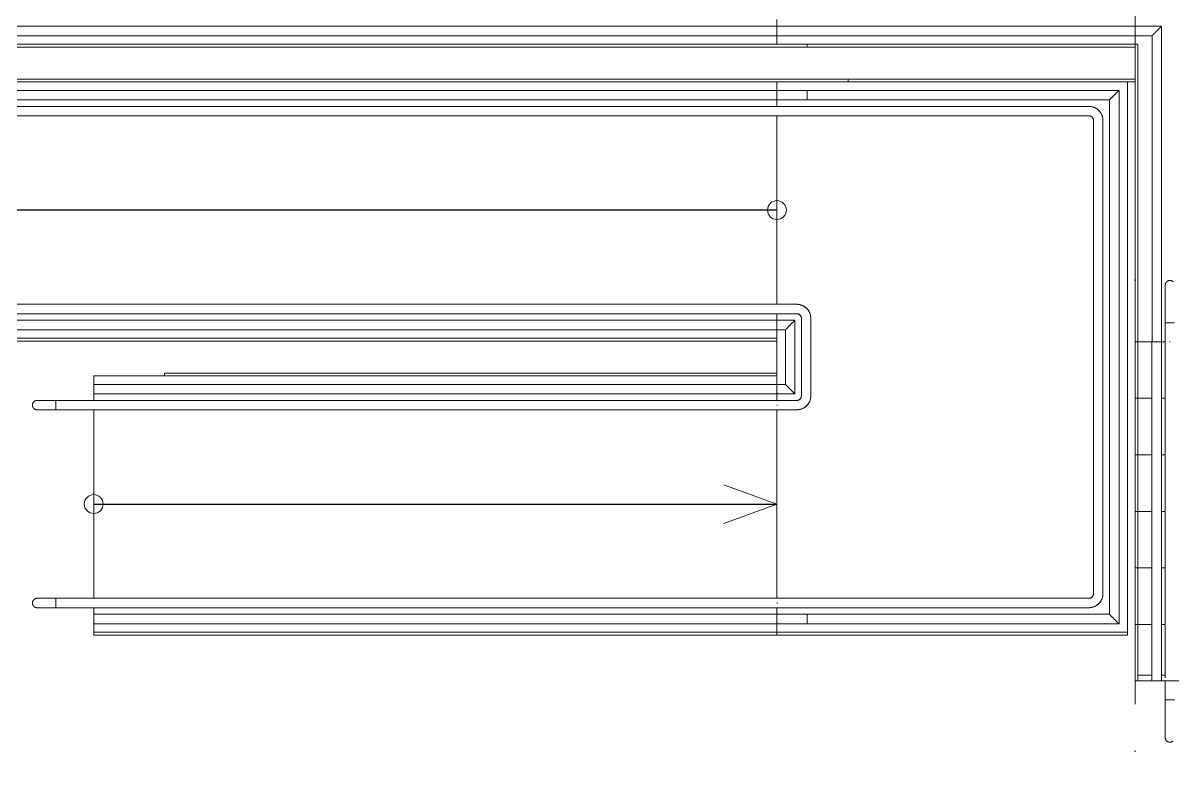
# Model space of a CAD drawing. Header units: millimetres. Extents: x -695119 to 412940, y -249585 to 622758.
# Drawn here: x 134211 to 140313, y 51066 to 54998 of the extents above; entities that cross this region are included whole.
import ezdxf

# ---------------------------------------------------------------- set-up
doc = ezdxf.new("R2010")
doc.units = ezdxf.units.MM
doc.linetypes.add('ADSK_Линия сетки', pattern=[25, 20, -2.5, 0, -2.5])
for name, color, linetype, lineweight in [('Аннотация', 252, 'Continuous', 18), ('Лестницы', 8, 'Continuous', 9), ('Ограждение', 8, 'Continuous', 9), ('Оси', 252, 'Continuous', 9), ('Пандусы', 7, 'Continuous', 18), ('Стены наружные', 252, 'Continuous', 18)]:
    doc.layers.add(name, color=color, linetype=linetype, lineweight=lineweight)
doc.layers.add('Узлы', color=7, linetype='Continuous')

# ---------------------------------------------------------------- blocks, each defined once
blk = doc.blocks.new('1 этаж')
at = {"layer": 'Аннотация', "color": 251, "lineweight": 20, "true_color": 0x636466}
for q in [(-36889.7, -28629.1), (-36889.7, -28834.3)]:
    blk.add_line((-36607.8, -28731.7), q, dxfattribs=at)
for centre in [(-36607.8, -27171.7), (-40232.8, -28731.7)]:
    blk.add_circle(centre, 50, dxfattribs=at)
at = {"layer": 'Лестницы', "color": 251, "true_color": 0x636466}
for p, q in [((-36607.8, -26160.9), (-36607.8, -26196.7)), ((-36607.8, -26246.7), (-36607.8, -26291.7)), ((-36607.8, -26291.7), (-34692.8, -26291.7)), ((-34692.8, -26291.7), (-34692.8, -27870.3)), ((-34692.8, -27870.3), (-34617.8, -27870.3)), ((-34692.8, -28170.3), (-34692.8, -27870.3)), ((-34692.8, -27870.3), (-34617.8, -27870.3)), ((-34567.4, -27870.3), (-34547.8, -27870.3)), ((-34567.4, -27870.3), (-34547.8, -27870.3)), ((-34692.8, -28470.3), (-34692.8, -28170.3)), ((-34692.8, -28170.3), (-34617.8, -28170.3)), ((-34692.8, -28170.3), (-34617.8, -28170.3)), ((-34567.8, -28170.3), (-34547.8, -28170.3)), ((-34567.8, -28170.3), (-34547.8, -28170.3)), ((-34692.8, -28770.3), (-34692.8, -28470.3)), ((-34692.8, -28470.3), (-34617.8, -28470.3)), ((-34692.8, -28470.3), (-34617.8, -28470.3)), ((-34567.8, -28470.3), (-34547.8, -28470.3)), ((-34567.8, -28470.3), (-34547.8, -28470.3)), ((-34692.8, -29070.3), (-34692.8, -28770.3)), ((-34692.8, -28770.3), (-34617.8, -28770.3)), ((-34692.8, -28770.3), (-34617.8, -28770.3)), ((-34567.8, -28770.3), (-34547.8, -28770.3)), ((-34567.8, -28770.3), (-34547.8, -28770.3)), ((-34692.8, -29370.3), (-34692.8, -29070.3)), ((-34692.8, -29070.3), (-34617.8, -29070.3)), ((-34692.8, -29070.3), (-34617.8, -29070.3)), ((-34567.8, -29070.3), (-34547.8, -29070.3)), ((-34567.8, -29070.3), (-34547.8, -29070.3)), ((-34692.8, -29640.3), (-34692.8, -29370.3)), ((-34692.8, -29370.3), (-34617.8, -29370.3)), ((-34692.8, -29370.3), (-34617.8, -29370.3)), ((-34567.8, -29370.3), (-34547.8, -29370.3)), ((-34567.8, -29370.3), (-34547.8, -29370.3))]:
    blk.add_line(p, q, dxfattribs=at)
at = {"layer": 'Ограждение', "color": 251, "true_color": 0x636466}
for p, q in [((-36607.8, -26196.7), (-42606.8, -26196.7)), ((-34567.4, -26196.7), (-36607.8, -26196.7)), ((-36607.8, -26196.7), (-36607.8, -26246.7)), ((-34567.4, -27870.3), (-34567.4, -26196.7)), ((-42606.8, -26246.7), (-36607.8, -26246.7)), ((-36607.8, -26246.7), (-34617.4, -26246.7)), ((-34617.4, -26246.7), (-34617.4, -27870.3)), ((-36608.8, -26536.7), (-42608.8, -26536.7)), ((-36447.8, -26536.7), (-36608.8, -26536.7)), ((-34792.8, -26536.7), (-36447.8, -26536.7)), ((-36447.8, -26536.7), (-36447.8, -26586.7)), ((-36447.8, -26586.7), (-36447.8, -26536.7)), ((-34792.8, -29366.7), (-34792.8, -26536.7)), ((-42608.8, -26586.7), (-36608.8, -26586.7)), ((-36608.8, -26586.7), (-36447.8, -26586.7)), ((-36447.8, -26586.7), (-34842.8, -26586.7)), ((-34842.8, -26586.7), (-34842.8, -29316.7)), ((-36611.8, -26621.7), (-42607.8, -26621.7)), ((-36609.8, -26621.7), (-42605.8, -26621.7)), ((-36605.8, -26621.7), (-36609.8, -26621.7)), ((-36605.8, -26621.7), (-36609.8, -26621.7)), ((-36608.8, -26621.7), (-36605.8, -26621.7)), ((-36447.8, -26621.7), (-36605.8, -26621.7)), ((-34952.8, -26621.7), (-36605.8, -26621.7)), ((-34952.8, -26621.7), (-36447.8, -26621.7)), ((-42607.8, -26671.7), (-36611.8, -26671.7)), ((-36609.8, -26671.7), (-42605.8, -26671.7)), ((-36605.8, -26671.7), (-36609.8, -26671.7)), ((-36605.8, -26671.7), (-36609.8, -26671.7)), ((-36605.8, -26671.7), (-36608.8, -26671.7)), ((-36605.8, -26671.7), (-36447.8, -26671.7)), ((-34952.8, -26671.7), (-36605.8, -26671.7)), ((-36447.8, -26671.7), (-34952.8, -26671.7)), ((-34927.8, -26696.7), (-34927.8, -29206.7)), ((-34927.8, -29206.7), (-34927.8, -26696.7)), ((-34877.8, -29206.7), (-34877.8, -26696.7)), ((-34877.8, -29206.7), (-34877.8, -26696.7)), ((-36609.8, -27671.7), (-42605.8, -27671.7)), ((-36611.8, -27671.7), (-42449.8, -27671.7)), ((-36605.8, -27671.7), (-36609.8, -27671.7)), ((-36605.8, -27671.7), (-36609.8, -27671.7)), ((-36608.8, -27671.7), (-36605.8, -27671.7)), ((-36502.8, -27671.7), (-36605.8, -27671.7)), ((-36502.8, -27671.7), (-36605.8, -27671.7)), ((-36609.8, -27721.7), (-42605.8, -27721.7)), ((-42449.8, -27721.7), (-36611.8, -27721.7)), ((-36608.8, -27756.7), (-42449.8, -27756.7)), ((-36605.8, -27721.7), (-36609.8, -27721.7)), ((-36605.8, -27721.7), (-36609.8, -27721.7)), ((-36605.8, -27721.7), (-36608.8, -27721.7)), ((-36512.8, -27756.7), (-36608.8, -27756.7)), ((-36605.8, -27721.7), (-36502.8, -27721.7)), ((-36502.8, -27721.7), (-36605.8, -27721.7)), ((-36512.8, -28146.7), (-36512.8, -27756.7)), ((-36477.8, -27746.7), (-36477.8, -28156.7)), ((-36477.8, -28156.7), (-36477.8, -27746.7)), ((-36427.8, -28156.7), (-36427.8, -27746.7)), ((-36427.8, -28156.7), (-36427.8, -27746.7)), ((-42449.8, -27806.7), (-36608.8, -27806.7)), ((-36608.8, -27806.7), (-36562.8, -27806.7)), ((-36562.8, -27806.7), (-36562.8, -28096.7)), ((-34547.8, -27770.3), (-34547.8, -27864.4)), ((-34547.8, -27770.3), (-34497.8, -27770.3)), ((-34547.8, -27870.3), (-34547.8, -27770.3)), ((-34520.5, -27770.3), (-34525.1, -27770.3)), ((-34525.1, -27770.3), (-34522.8, -27770.3)), ((-34522.8, -27770.3), (-34520.5, -27770.3)), ((-34617.8, -27870.3), (-34567.8, -27870.3)), ((-34617.8, -29670.3), (-34617.8, -27870.3)), ((-34594.7, -27870.3), (-34590.1, -27870.3)), ((-34567.8, -29670.3), (-34567.8, -27870.3)), ((-34547.8, -27864.4), (-34547.8, -29653.8)), ((-34547.8, -29653.3), (-34547.8, -27870.3)), ((-36606.8, -28096.7), (-40232.8, -28096.7)), ((-36562.8, -28096.7), (-36606.8, -28096.7)), ((-40234.8, -28181.7), (-40432.8, -28181.7)), ((-40432.8, -28181.7), (-40432.8, -28231.7)), ((-40432.8, -28181.7), (-40234.8, -28181.7)), ((-40234.8, -28181.7), (-40230.8, -28181.7)), ((-40234.8, -28181.7), (-40231.8, -28181.7)), ((-40234.8, -28181.7), (-40230.8, -28181.7)), ((-40232.8, -28146.7), (-36606.8, -28146.7)), ((-40230.8, -28181.7), (-36609.8, -28181.7)), ((-36607.8, -28181.7), (-40228.8, -28181.7)), ((-36605.8, -28181.7), (-36609.8, -28181.7)), ((-36605.8, -28181.7), (-36607.8, -28181.7)), ((-36606.8, -28146.7), (-36512.8, -28146.7)), ((-36502.8, -28181.7), (-36605.8, -28181.7)), ((-36605.8, -28181.7), (-36502.8, -28181.7)), ((-40432.8, -28204.4), (-40432.8, -28209.1)), ((-40432.8, -28206.7), (-40432.8, -28204.4)), ((-40432.8, -28209.1), (-40432.8, -28206.7)), ((-40432.8, -28231.7), (-40234.8, -28231.7)), ((-40432.8, -28231.7), (-40234.8, -28231.7)), ((-40234.8, -28231.7), (-40230.8, -28231.7)), ((-40231.8, -28231.7), (-40234.8, -28231.7)), ((-40234.8, -28231.7), (-40230.8, -28231.7)), ((-40230.8, -28231.7), (-36609.8, -28231.7)), ((-40228.8, -28231.7), (-36607.8, -28231.7)), ((-36605.8, -28231.7), (-36609.8, -28231.7)), ((-36607.8, -28231.7), (-36605.8, -28231.7)), ((-36607.8, -28231.7), (-36605.8, -28231.7)), ((-36605.8, -28231.7), (-36607.8, -28231.7)), ((-36605.8, -28209.1), (-36605.8, -28204.4)), ((-36605.8, -28204.4), (-36605.8, -28209.1)), ((-36605.8, -28231.7), (-36502.8, -28231.7)), ((-36605.8, -28231.7), (-36502.8, -28231.7)), ((-40234.8, -29231.7), (-40432.8, -29231.7)), ((-40432.8, -29231.7), (-40432.8, -29281.7)), ((-40432.8, -29231.7), (-40234.8, -29231.7)), ((-40432.8, -29254.4), (-40432.8, -29259.1)), ((-40432.8, -29256.7), (-40432.8, -29254.4)), ((-40432.8, -29259.1), (-40432.8, -29256.7)), ((-40432.8, -29281.7), (-40234.8, -29281.7)), ((-40432.8, -29281.7), (-40234.8, -29281.7)), ((-40234.8, -29231.7), (-40231.8, -29231.7)), ((-40234.8, -29231.7), (-40230.8, -29231.7)), ((-40234.8, -29231.7), (-40230.8, -29231.7)), ((-40231.8, -29281.7), (-40234.8, -29281.7)), ((-40234.8, -29281.7), (-40230.8, -29281.7)), ((-40234.8, -29281.7), (-40230.8, -29281.7)), ((-40230.8, -29231.7), (-36609.8, -29231.7)), ((-40230.8, -29281.7), (-36609.8, -29281.7)), ((-36607.8, -29231.7), (-40228.8, -29231.7)), ((-40228.8, -29281.7), (-36607.8, -29281.7)), ((-36605.8, -29231.7), (-36609.8, -29231.7)), ((-36605.8, -29281.7), (-36609.8, -29281.7)), ((-36605.8, -29231.7), (-36607.8, -29231.7)), ((-36607.8, -29281.7), (-36605.8, -29281.7)), ((-36605.8, -29281.7), (-36607.8, -29281.7)), ((-36607.8, -29281.7), (-36605.8, -29281.7)), ((-36447.8, -29231.7), (-36605.8, -29231.7)), ((-36605.8, -29231.7), (-34952.8, -29231.7)), ((-36605.8, -29259.1), (-36605.8, -29254.4)), ((-36605.8, -29254.4), (-36605.8, -29259.1)), ((-36605.8, -29281.7), (-36447.8, -29281.7)), ((-36605.8, -29281.7), (-34952.8, -29281.7)), ((-34952.8, -29231.7), (-36447.8, -29231.7)), ((-36447.8, -29281.7), (-34952.8, -29281.7)), ((-36606.8, -29316.7), (-40232.8, -29316.7)), ((-36447.8, -29316.7), (-36606.8, -29316.7)), ((-34842.8, -29316.7), (-36447.8, -29316.7)), ((-36447.8, -29366.7), (-36447.8, -29316.7)), ((-36447.8, -29316.7), (-36447.8, -29366.7)), ((-40232.8, -29366.7), (-36606.8, -29366.7)), ((-36606.8, -29366.7), (-36447.8, -29366.7)), ((-36447.8, -29366.7), (-34792.8, -29366.7)), ((-34567.8, -29670.3), (-34617.8, -29670.3)), ((-34547.8, -29670.3), (-34547.8, -29770.3)), ((-34547.8, -29770.3), (-34547.8, -29670.3)), ((-34547.8, -29770.3), (-34497.8, -29770.3)), ((-34525.1, -29770.3), (-34520.5, -29770.3)), ((-34522.8, -29770.3), (-34525.1, -29770.3)), ((-34520.5, -29770.3), (-34522.8, -29770.3))]:
    blk.add_line(p, q, dxfattribs=at)
at = {"layer": 'Ограждение', "color": 251, "true_color": 0x636466, "flags": 128}
for points in [[(-36607.8, -26200.1), (-36607.8, -26204.1), (-36607.8, -26209.2), (-36607.8, -26215.3), (-36607.8, -26221.7), (-36607.8, -26228.2), (-36607.8, -26234.2), (-36607.8, -26239.4), (-36607.8, -26243.4)], [(-34842.8, -26586.7), (-34841.9, -26585.9), (-34839.4, -26583.4), (-34835.5, -26579.4), (-34830.3, -26574.2), (-34824.3, -26568.2), (-34817.8, -26561.7), (-34811.3, -26555.3), (-34805.3, -26549.2), (-34800.1, -26544.1), (-34796.1, -26540.1), (-34793.7, -26537.6), (-34792.8, -26536.7)], [(-34792.8, -26536.7), (-34793.7, -26537.6), (-34796.1, -26540.1), (-34800.1, -26544.1), (-34805.3, -26549.2), (-34811.3, -26555.3), (-34817.8, -26561.7), (-34824.3, -26568.2), (-34830.3, -26574.2), (-34835.5, -26579.4), (-34839.4, -26583.4), (-34841.9, -26585.9), (-34842.8, -26586.7)], [(-36611.8, -26621.7), (-36608.8, -26621.7), (-36605.8, -26621.7)], [(-34877.8, -26696.7), (-34877.9, -26693.7), (-34878, -26690.7), (-34878.3, -26687.8), (-34878.8, -26684.8), (-34879.3, -26681.8), (-34879.9, -26678.9), (-34880.7, -26676), (-34881.6, -26673.1), (-34882.6, -26670.3), (-34883.7, -26667.5), (-34884.9, -26664.8), (-34886.3, -26662.1), (-34887.7, -26659.5), (-34889.3, -26656.9), (-34890.9, -26654.4), (-34892.6, -26651.9), (-34894.5, -26649.6), (-34896.4, -26647.3), (-34898.4, -26645.1), (-34900.5, -26642.9), (-34902.7, -26640.9), (-34905, -26638.9), (-34907.4, -26637.1), (-34909.8, -26635.3), (-34912.3, -26633.6), (-34914.8, -26632.1), (-34917.4, -26630.6), (-34920.1, -26629.2), (-34922.8, -26628), (-34925.6, -26626.8), (-34928.4, -26625.8), (-34931.3, -26624.9), (-34934.2, -26624.1), (-34937.1, -26623.4), (-34940.1, -26622.8), (-34943, -26622.4), (-34946, -26622), (-34949, -26621.8), (-34952, -26621.7), (-34952.8, -26621.7)], [(-34877.8, -26696.7), (-34877.9, -26693.7), (-34878, -26690.7), (-34878.3, -26687.8), (-34878.8, -26684.8), (-34879.3, -26681.8), (-34879.9, -26678.9), (-34880.7, -26676), (-34881.6, -26673.1), (-34882.6, -26670.3), (-34883.7, -26667.5), (-34884.9, -26664.8), (-34886.3, -26662.1), (-34887.7, -26659.5), (-34889.3, -26656.9), (-34890.9, -26654.4), (-34892.6, -26651.9), (-34894.5, -26649.6), (-34896.4, -26647.3), (-34898.4, -26645.1), (-34900.5, -26642.9), (-34902.7, -26640.9), (-34905, -26638.9), (-34907.4, -26637.1), (-34909.8, -26635.3), (-34912.3, -26633.6), (-34914.8, -26632.1), (-34917.4, -26630.6), (-34920.1, -26629.2), (-34922.8, -26628), (-34925.6, -26626.8), (-34928.4, -26625.8), (-34931.3, -26624.9), (-34934.2, -26624.1), (-34937.1, -26623.4), (-34940.1, -26622.8), (-34943, -26622.4), (-34946, -26622), (-34949, -26621.8), (-34952, -26621.7)], [(-36605.8, -26671.7), (-36608.8, -26671.7), (-36611.8, -26671.7)], [(-34952.8, -26671.7), (-34951.8, -26671.8), (-34950.8, -26671.8), (-34949.8, -26671.9), (-34948.8, -26672.1), (-34947.8, -26672.2), (-34946.9, -26672.4), (-34945.9, -26672.7), (-34944.9, -26673), (-34944, -26673.3), (-34943.1, -26673.7), (-34942.1, -26674.1), (-34941.3, -26674.6), (-34940.4, -26675), (-34939.5, -26675.5), (-34938.7, -26676.1), (-34937.9, -26676.7), (-34937.1, -26677.3), (-34936.3, -26677.9), (-34935.6, -26678.6), (-34934.9, -26679.3), (-34934.2, -26680), (-34933.5, -26680.8), (-34932.9, -26681.6), (-34932.3, -26682.4), (-34931.8, -26683.2), (-34931.2, -26684.1), (-34930.7, -26684.9), (-34930.3, -26685.8), (-34929.9, -26686.7), (-34929.5, -26687.7), (-34929.2, -26688.6), (-34928.8, -26689.6), (-34928.6, -26690.5), (-34928.4, -26691.5), (-34928.2, -26692.5), (-34928, -26693.5), (-34927.9, -26694.5), (-34927.8, -26695.5), (-34927.8, -26696.5), (-34927.8, -26696.7)], [(-34547.8, -27570.3), (-34547.8, -27569.3), (-34547.7, -27568.3), (-34547.6, -27567.3), (-34547.5, -27566.3), (-34547.3, -27565.3), (-34547.1, -27564.4), (-34546.8, -27563.4), (-34546.5, -27562.4), (-34546.2, -27561.5), (-34545.8, -27560.6), (-34545.4, -27559.7), (-34545, -27558.8), (-34544.5, -27557.9), (-34544, -27557), (-34543.4, -27556.2), (-34542.9, -27555.4), (-34542.2, -27554.6), (-34541.6, -27553.8), (-34540.9, -27553.1), (-34540.2, -27552.4), (-34539.5, -27551.7), (-34538.7, -27551), (-34537.9, -27550.4), (-34537.1, -27549.8), (-34536.3, -27549.3), (-34535.5, -27548.8), (-34534.6, -27548.3), (-34533.7, -27547.8), (-34532.8, -27547.4), (-34531.9, -27547), (-34530.9, -27546.7), (-34530, -27546.4), (-34529, -27546.1), (-34528, -27545.9), (-34527.1, -27545.7), (-34526.1, -27545.5), (-34525.1, -27545.4), (-34524.1, -27545.3), (-34523.1, -27545.3), (-34522.8, -27545.3)], [(-34547.8, -27770.3), (-34547.8, -27762.3), (-34547.8, -27754.3), (-34547.8, -27746.4), (-34547.8, -27738.4), (-34547.8, -27730.6), (-34547.8, -27722.8), (-34547.8, -27715), (-34547.8, -27707.4), (-34547.8, -27699.9), (-34547.8, -27692.4), (-34547.8, -27685.1), (-34547.8, -27678), (-34547.8, -27670.9), (-34547.8, -27664.1), (-34547.8, -27657.4), (-34547.8, -27650.9), (-34547.8, -27644.6), (-34547.8, -27638.4), (-34547.8, -27632.5), (-34547.8, -27626.8), (-34547.8, -27621.4), (-34547.8, -27616.2), (-34547.8, -27611.2), (-34547.8, -27606.5), (-34547.8, -27602), (-34547.8, -27597.8), (-34547.8, -27593.9), (-34547.8, -27590.3), (-34547.8, -27587), (-34547.8, -27583.9), (-34547.8, -27581.2), (-34547.8, -27578.7), (-34547.8, -27576.6), (-34547.8, -27574.7), (-34547.8, -27573.2), (-34547.8, -27572), (-34547.8, -27571.1), (-34547.8, -27570.6), (-34547.8, -27570.3), (-34547.8, -27570.3)], [(-34547.8, -27570.3), (-34547.8, -27570.5), (-34547.8, -27571), (-34547.8, -27571.8), (-34547.8, -27572.9), (-34547.8, -27574.3), (-34547.8, -27576), (-34547.8, -27578.1), (-34547.8, -27580.5), (-34547.8, -27583.1), (-34547.8, -27586.1), (-34547.8, -27589.4), (-34547.8, -27592.9), (-34547.8, -27596.7), (-34547.8, -27600.9), (-34547.8, -27605.2), (-34547.8, -27609.9), (-34547.8, -27614.8), (-34547.8, -27620), (-34547.8, -27625.3), (-34547.8, -27631), (-34547.8, -27636.8), (-34547.8, -27642.9), (-34547.8, -27649.1), (-34547.8, -27655.6), (-34547.8, -27662.3), (-34547.8, -27669.1), (-34547.8, -27676), (-34547.8, -27683.2), (-34547.8, -27690.4), (-34547.8, -27697.8), (-34547.8, -27705.4), (-34547.8, -27713), (-34547.8, -27720.7), (-34547.8, -27728.5), (-34547.8, -27736.3), (-34547.8, -27744.2), (-34547.8, -27752.2), (-34547.8, -27760.2), (-34547.8, -27768.2), (-34547.8, -27770.3)], [(-34522.8, -27545.3), (-34521.8, -27545.3), (-34520.8, -27545.4), (-34519.8, -27545.5), (-34518.8, -27545.6), (-34517.8, -27545.8), (-34516.9, -27546), (-34515.9, -27546.3), (-34514.9, -27546.6), (-34514, -27546.9), (-34513.1, -27547.3), (-34512.2, -27547.7), (-34511.3, -27548.1), (-34510.4, -27548.6), (-34509.5, -27549.1), (-34508.7, -27549.7), (-34507.9, -27550.3), (-34507.1, -27550.9), (-34506.3, -27551.5), (-34505.6, -27552.2)], [(-36611.8, -27671.7), (-36608.8, -27671.7), (-36605.8, -27671.7)], [(-36427.8, -27746.7), (-36427.9, -27743.7), (-36428, -27740.7), (-36428.3, -27737.8), (-36428.8, -27734.8), (-36429.3, -27731.8), (-36429.9, -27728.9), (-36430.7, -27726), (-36431.6, -27723.1), (-36432.6, -27720.3), (-36433.7, -27717.5), (-36434.9, -27714.8), (-36436.3, -27712.1), (-36437.7, -27709.5), (-36439.3, -27706.9), (-36440.9, -27704.4), (-36442.6, -27701.9), (-36444.5, -27699.6), (-36446.4, -27697.3), (-36448.4, -27695.1), (-36450.5, -27692.9), (-36452.7, -27690.9), (-36455, -27688.9), (-36457.4, -27687.1), (-36459.8, -27685.3), (-36462.3, -27683.6), (-36464.8, -27682.1), (-36467.4, -27680.6), (-36470.1, -27679.2), (-36472.8, -27678), (-36475.6, -27676.8), (-36478.4, -27675.8), (-36481.3, -27674.9), (-36484.2, -27674.1), (-36487.1, -27673.4), (-36490.1, -27672.8), (-36493, -27672.4), (-36496, -27672), (-36499, -27671.8), (-36502, -27671.7), (-36502.8, -27671.7)], [(-36427.8, -27746.7), (-36427.9, -27743.7), (-36428, -27740.7), (-36428.3, -27737.8), (-36428.8, -27734.8), (-36429.3, -27731.8), (-36429.9, -27728.9), (-36430.7, -27726), (-36431.6, -27723.1), (-36432.6, -27720.3), (-36433.7, -27717.5), (-36434.9, -27714.8), (-36436.3, -27712.1), (-36437.7, -27709.5), (-36439.3, -27706.9), (-36440.9, -27704.4), (-36442.6, -27701.9), (-36444.5, -27699.6), (-36446.4, -27697.3), (-36448.4, -27695.1), (-36450.5, -27692.9), (-36452.7, -27690.9), (-36455, -27688.9), (-36457.4, -27687.1), (-36459.8, -27685.3), (-36462.3, -27683.6), (-36464.8, -27682.1), (-36467.4, -27680.6), (-36470.1, -27679.2), (-36472.8, -27678), (-36475.6, -27676.8), (-36478.4, -27675.8), (-36481.3, -27674.9), (-36484.2, -27674.1), (-36487.1, -27673.4), (-36490.1, -27672.8), (-36493, -27672.4), (-36496, -27672), (-36499, -27671.8), (-36502, -27671.7)], [(-36605.8, -27721.7), (-36608.8, -27721.7), (-36611.8, -27721.7)], [(-36562.8, -27806.7), (-36561.9, -27805.9), (-36559.4, -27803.4), (-36555.5, -27799.4), (-36550.3, -27794.2), (-36544.3, -27788.2), (-36537.8, -27781.7), (-36531.3, -27775.3), (-36525.3, -27769.2), (-36520.1, -27764.1), (-36516.1, -27760.1), (-36513.7, -27757.6), (-36512.8, -27756.7)], [(-36512.8, -27756.7), (-36513.7, -27757.6), (-36516.1, -27760.1), (-36520.1, -27764.1), (-36525.3, -27769.2), (-36531.3, -27775.3), (-36537.8, -27781.7), (-36544.3, -27788.2), (-36550.3, -27794.2), (-36555.5, -27799.4), (-36559.4, -27803.4), (-36561.9, -27805.9), (-36562.8, -27806.7)], [(-36502.8, -27721.7), (-36501.8, -27721.8), (-36500.8, -27721.8), (-36499.8, -27721.9), (-36498.8, -27722.1), (-36497.8, -27722.2), (-36496.9, -27722.4), (-36495.9, -27722.7), (-36494.9, -27723), (-36494, -27723.3), (-36493.1, -27723.7), (-36492.1, -27724.1), (-36491.3, -27724.6), (-36490.4, -27725), (-36489.5, -27725.5), (-36488.7, -27726.1), (-36487.9, -27726.7), (-36487.1, -27727.3), (-36486.3, -27727.9), (-36485.6, -27728.6), (-36484.9, -27729.3), (-36484.2, -27730), (-36483.5, -27730.8), (-36482.9, -27731.6), (-36482.3, -27732.4), (-36481.8, -27733.2), (-36481.2, -27734.1), (-36480.7, -27734.9), (-36480.3, -27735.8), (-36479.9, -27736.7), (-36479.5, -27737.7), (-36479.2, -27738.6), (-36478.8, -27739.6), (-36478.6, -27740.5), (-36478.4, -27741.5), (-36478.2, -27742.5), (-36478, -27743.5), (-36477.9, -27744.5), (-36477.8, -27745.5), (-36477.8, -27746.5), (-36477.8, -27746.7)], [(-40232.8, -28146.7), (-40232.8, -28145.9), (-40232.8, -28143.4), (-40232.8, -28139.4), (-40232.8, -28134.2), (-40232.8, -28128.2), (-40232.8, -28121.7), (-40232.8, -28115.3), (-40232.8, -28109.2), (-40232.8, -28104.1), (-40232.8, -28100.1), (-40232.8, -28097.6), (-40232.8, -28096.7)], [(-36562.8, -28096.7), (-36561.9, -28097.6), (-36559.4, -28100.1), (-36555.5, -28104.1), (-36550.3, -28109.2), (-36544.3, -28115.3), (-36537.8, -28121.7), (-36531.3, -28128.2), (-36525.3, -28134.2), (-36520.1, -28139.4), (-36516.1, -28143.4), (-36513.7, -28145.9), (-36512.8, -28146.7)], [(-36512.8, -28146.7), (-36513.7, -28145.9), (-36516.1, -28143.4), (-36520.1, -28139.4), (-36525.3, -28134.2), (-36531.3, -28128.2), (-36537.8, -28121.7), (-36544.3, -28115.3), (-36550.3, -28109.2), (-36555.5, -28104.1), (-36559.4, -28100.1), (-36561.9, -28097.6), (-36562.8, -28096.7)], [(-40557.8, -28206.7), (-40557.8, -28205.7), (-40557.7, -28204.7), (-40557.6, -28203.7), (-40557.5, -28202.7), (-40557.3, -28201.8), (-40557.1, -28200.8), (-40556.8, -28199.8), (-40556.5, -28198.9), (-40556.2, -28197.9), (-40555.8, -28197), (-40555.4, -28196.1), (-40555, -28195.2), (-40554.5, -28194.3), (-40554, -28193.5), (-40553.4, -28192.6), (-40552.9, -28191.8), (-40552.2, -28191), (-40551.6, -28190.2), (-40550.9, -28189.5), (-40550.2, -28188.8), (-40549.5, -28188.1), (-40548.7, -28187.5), (-40547.9, -28186.8), (-40547.1, -28186.3), (-40546.3, -28185.7), (-40545.5, -28185.2), (-40544.6, -28184.7), (-40543.7, -28184.2), (-40542.8, -28183.8), (-40541.9, -28183.4), (-40540.9, -28183.1), (-40540, -28182.8), (-40539, -28182.5), (-40538, -28182.3), (-40537, -28182.1), (-40536.1, -28181.9), (-40535.1, -28181.8), (-40534.1, -28181.8), (-40533.1, -28181.7), (-40532.8, -28181.7)], [(-40432.8, -28181.7), (-40436.8, -28181.7), (-40440.8, -28181.7), (-40444.8, -28181.7), (-40448.7, -28181.7), (-40452.7, -28181.7), (-40456.6, -28181.7), (-40460.4, -28181.7), (-40464.3, -28181.7), (-40468, -28181.7), (-40471.7, -28181.7), (-40475.4, -28181.7), (-40479, -28181.7), (-40482.5, -28181.7), (-40485.9, -28181.7), (-40489.3, -28181.7), (-40492.5, -28181.7), (-40495.7, -28181.7), (-40498.7, -28181.7), (-40501.7, -28181.7), (-40504.5, -28181.7), (-40507.3, -28181.7), (-40509.9, -28181.7), (-40512.4, -28181.7), (-40514.7, -28181.7), (-40516.9, -28181.7), (-40519, -28181.7), (-40521, -28181.7), (-40522.8, -28181.7), (-40524.5, -28181.7), (-40526, -28181.7), (-40527.4, -28181.7), (-40528.6, -28181.7), (-40529.7, -28181.7), (-40530.6, -28181.7), (-40531.3, -28181.7), (-40531.9, -28181.7), (-40532.4, -28181.7), (-40532.7, -28181.7), (-40532.8, -28181.7), (-40532.8, -28181.7)], [(-40532.8, -28181.7), (-40532.7, -28181.7), (-40532.5, -28181.7), (-40532.1, -28181.7), (-40531.5, -28181.7), (-40530.8, -28181.7), (-40529.9, -28181.7), (-40528.9, -28181.7), (-40527.7, -28181.7), (-40526.4, -28181.7), (-40524.9, -28181.7), (-40523.3, -28181.7), (-40521.5, -28181.7), (-40519.6, -28181.7), (-40517.5, -28181.7), (-40515.3, -28181.7), (-40513, -28181.7), (-40510.6, -28181.7), (-40508, -28181.7), (-40505.3, -28181.7), (-40502.5, -28181.7), (-40499.5, -28181.7), (-40496.5, -28181.7), (-40493.4, -28181.7), (-40490.2, -28181.7), (-40486.8, -28181.7), (-40483.4, -28181.7), (-40479.9, -28181.7), (-40476.4, -28181.7), (-40472.7, -28181.7), (-40469, -28181.7), (-40465.3, -28181.7), (-40461.5, -28181.7), (-40457.6, -28181.7), (-40453.7, -28181.7), (-40449.8, -28181.7), (-40445.8, -28181.7), (-40441.9, -28181.7), (-40437.9, -28181.7), (-40433.9, -28181.7), (-40432.8, -28181.7)], [(-40234.8, -28181.7), (-40231.8, -28181.7), (-40228.8, -28181.7)], [(-36605.8, -28181.7), (-36606.8, -28181.7), (-36607.8, -28181.7)], [(-36605.8, -28181.7), (-36606.8, -28181.7), (-36607.8, -28181.7)], [(-36502.8, -28231.7), (-36499.8, -28231.7), (-36496.8, -28231.5), (-36493.8, -28231.2), (-36490.8, -28230.8), (-36487.9, -28230.2), (-36485, -28229.6), (-36482.1, -28228.8), (-36479.2, -28227.9), (-36476.4, -28226.9), (-36473.6, -28225.8), (-36470.9, -28224.6), (-36468.2, -28223.3), (-36465.5, -28221.8), (-36463, -28220.3), (-36460.5, -28218.6), (-36458, -28216.9), (-36455.6, -28215), (-36453.3, -28213.1), (-36451.1, -28211.1), (-36449, -28209), (-36447, -28206.8), (-36445, -28204.5), (-36443.1, -28202.2), (-36441.4, -28199.7), (-36439.7, -28197.3), (-36438.1, -28194.7), (-36436.7, -28192.1), (-36435.3, -28189.4), (-36434, -28186.7), (-36432.9, -28183.9), (-36431.9, -28181.1), (-36430.9, -28178.2), (-36430.1, -28175.3), (-36429.5, -28172.4), (-36428.9, -28169.5), (-36428.4, -28166.5), (-36428.1, -28163.5), (-36427.9, -28160.5), (-36427.8, -28157.5), (-36427.8, -28156.7)], [(-36477.8, -28156.7), (-36477.8, -28157.7), (-36477.9, -28158.7), (-36478, -28159.7), (-36478.1, -28160.7), (-36478.3, -28161.7), (-36478.5, -28162.7), (-36478.8, -28163.6), (-36479.1, -28164.6), (-36479.4, -28165.5), (-36479.8, -28166.5), (-36480.2, -28167.4), (-36480.6, -28168.3), (-36481.1, -28169.2), (-36481.6, -28170), (-36482.2, -28170.8), (-36482.7, -28171.7), (-36483.4, -28172.5), (-36484, -28173.2), (-36484.7, -28174), (-36485.4, -28174.7), (-36486.1, -28175.3), (-36486.9, -28176), (-36487.7, -28176.6), (-36488.5, -28177.2), (-36489.3, -28177.8), (-36490.1, -28178.3), (-36491, -28178.8), (-36491.9, -28179.2), (-36492.8, -28179.7), (-36493.7, -28180), (-36494.7, -28180.4), (-36495.6, -28180.7), (-36496.6, -28180.9), (-36497.6, -28181.2), (-36498.5, -28181.4), (-36499.5, -28181.5), (-36500.5, -28181.6), (-36501.5, -28181.7), (-36502.5, -28181.7), (-36502.8, -28181.7)], [(-36502.8, -28231.7), (-36499.8, -28231.7), (-36496.8, -28231.5), (-36493.8, -28231.2), (-36490.8, -28230.8), (-36487.9, -28230.2), (-36485, -28229.6), (-36482.1, -28228.8), (-36479.2, -28227.9), (-36476.4, -28226.9), (-36473.6, -28225.8), (-36470.9, -28224.6), (-36468.2, -28223.3), (-36465.5, -28221.8), (-36463, -28220.3), (-36460.5, -28218.6), (-36458, -28216.9), (-36455.6, -28215), (-36453.3, -28213.1), (-36451.1, -28211.1), (-36449, -28209), (-36447, -28206.8), (-36445, -28204.5), (-36443.1, -28202.2), (-36441.4, -28199.7), (-36439.7, -28197.3), (-36438.1, -28194.7), (-36436.7, -28192.1), (-36435.3, -28189.4), (-36434, -28186.7), (-36432.9, -28183.9), (-36431.9, -28181.1), (-36430.9, -28178.2), (-36430.1, -28175.3), (-36429.5, -28172.4), (-36428.9, -28169.5), (-36428.4, -28166.5), (-36428.1, -28163.5), (-36427.9, -28160.5), (-36427.8, -28157.5)], [(-40532.8, -28231.7), (-40533.8, -28231.7), (-40534.8, -28231.7), (-40535.8, -28231.6), (-40536.8, -28231.4), (-40537.8, -28231.2), (-40538.7, -28231), (-40539.7, -28230.8), (-40540.7, -28230.5), (-40541.6, -28230.1), (-40542.5, -28229.8), (-40543.4, -28229.3), (-40544.3, -28228.9), (-40545.2, -28228.4), (-40546.1, -28227.9), (-40546.9, -28227.4), (-40547.7, -28226.8), (-40548.5, -28226.2), (-40549.3, -28225.5), (-40550, -28224.9), (-40550.7, -28224.1), (-40551.4, -28223.4), (-40552.1, -28222.7), (-40552.7, -28221.9), (-40553.3, -28221.1), (-40553.8, -28220.2), (-40554.4, -28219.4), (-40554.8, -28218.5), (-40555.3, -28217.6), (-40555.7, -28216.7), (-40556.1, -28215.8), (-40556.4, -28214.9), (-40556.7, -28213.9), (-40557, -28212.9), (-40557.2, -28212), (-40557.4, -28211), (-40557.6, -28210), (-40557.7, -28209), (-40557.8, -28208), (-40557.8, -28207), (-40557.8, -28206.7)], [(-40432.8, -28231.7), (-40436.8, -28231.7), (-40440.8, -28231.7), (-40444.8, -28231.7), (-40448.7, -28231.7), (-40452.7, -28231.7), (-40456.6, -28231.7), (-40460.4, -28231.7), (-40464.3, -28231.7), (-40468, -28231.7), (-40471.7, -28231.7), (-40475.4, -28231.7), (-40479, -28231.7), (-40482.5, -28231.7), (-40485.9, -28231.7), (-40489.3, -28231.7), (-40492.5, -28231.7), (-40495.7, -28231.7), (-40498.7, -28231.7), (-40501.7, -28231.7), (-40504.5, -28231.7), (-40507.3, -28231.7), (-40509.9, -28231.7), (-40512.4, -28231.7), (-40514.7, -28231.7), (-40516.9, -28231.7), (-40519, -28231.7), (-40521, -28231.7), (-40522.8, -28231.7), (-40524.5, -28231.7), (-40526, -28231.7), (-40527.4, -28231.7), (-40528.6, -28231.7), (-40529.7, -28231.7), (-40530.6, -28231.7), (-40531.3, -28231.7), (-40531.9, -28231.7), (-40532.4, -28231.7), (-40532.7, -28231.7), (-40532.8, -28231.7), (-40532.8, -28231.7)], [(-40532.8, -28231.7), (-40532.7, -28231.7), (-40532.5, -28231.7), (-40532.1, -28231.7), (-40531.5, -28231.7), (-40530.8, -28231.7), (-40529.9, -28231.7), (-40528.9, -28231.7), (-40527.7, -28231.7), (-40526.4, -28231.7), (-40524.9, -28231.7), (-40523.3, -28231.7), (-40521.5, -28231.7), (-40519.6, -28231.7), (-40517.5, -28231.7), (-40515.3, -28231.7), (-40513, -28231.7), (-40510.6, -28231.7), (-40508, -28231.7), (-40505.3, -28231.7), (-40502.5, -28231.7), (-40499.5, -28231.7), (-40496.5, -28231.7), (-40493.4, -28231.7), (-40490.2, -28231.7), (-40486.8, -28231.7), (-40483.4, -28231.7), (-40479.9, -28231.7), (-40476.4, -28231.7), (-40472.7, -28231.7), (-40469, -28231.7), (-40465.3, -28231.7), (-40461.5, -28231.7), (-40457.6, -28231.7), (-40453.7, -28231.7), (-40449.8, -28231.7), (-40445.8, -28231.7), (-40441.9, -28231.7), (-40437.9, -28231.7), (-40433.9, -28231.7), (-40432.8, -28231.7)], [(-40228.8, -28231.7), (-40231.8, -28231.7), (-40234.8, -28231.7)], [(-36607.8, -28231.7), (-36606.8, -28231.7), (-36605.8, -28231.7)], [(-36607.8, -28231.7), (-36606.8, -28231.7), (-36605.8, -28231.7)], [(-34952.8, -29281.7), (-34949.8, -29281.7), (-34946.8, -29281.5), (-34943.8, -29281.2), (-34940.8, -29280.8), (-34937.9, -29280.2), (-34935, -29279.6), (-34932.1, -29278.8), (-34929.2, -29277.9), (-34926.4, -29276.9), (-34923.6, -29275.8), (-34920.9, -29274.6), (-34918.2, -29273.3), (-34915.5, -29271.8), (-34913, -29270.3), (-34910.5, -29268.6), (-34908, -29266.9), (-34905.6, -29265), (-34903.3, -29263.1), (-34901.1, -29261.1), (-34899, -29259), (-34897, -29256.8), (-34895, -29254.5), (-34893.1, -29252.2), (-34891.4, -29249.7), (-34889.7, -29247.3), (-34888.1, -29244.7), (-34886.7, -29242.1), (-34885.3, -29239.4), (-34884, -29236.7), (-34882.9, -29233.9), (-34881.9, -29231.1), (-34880.9, -29228.2), (-34880.1, -29225.3), (-34879.5, -29222.4), (-34878.9, -29219.5), (-34878.4, -29216.5), (-34878.1, -29213.5), (-34877.9, -29210.5), (-34877.8, -29207.5), (-34877.8, -29206.7)], [(-34927.8, -29206.7), (-34927.8, -29207.7), (-34927.9, -29208.7), (-34928, -29209.7), (-34928.1, -29210.7), (-34928.3, -29211.7), (-34928.5, -29212.7), (-34928.8, -29213.6), (-34929.1, -29214.6), (-34929.4, -29215.5), (-34929.8, -29216.5), (-34930.2, -29217.4), (-34930.6, -29218.3), (-34931.1, -29219.2), (-34931.6, -29220), (-34932.2, -29220.8), (-34932.7, -29221.7), (-34933.4, -29222.5), (-34934, -29223.2), (-34934.7, -29224), (-34935.4, -29224.7), (-34936.1, -29225.3), (-34936.9, -29226), (-34937.7, -29226.6), (-34938.5, -29227.2), (-34939.3, -29227.8), (-34940.1, -29228.3), (-34941, -29228.8), (-34941.9, -29229.2), (-34942.8, -29229.7), (-34943.7, -29230), (-34944.7, -29230.4), (-34945.6, -29230.7), (-34946.6, -29230.9), (-34947.6, -29231.2), (-34948.5, -29231.4), (-34949.5, -29231.5), (-34950.5, -29231.6), (-34951.5, -29231.7), (-34952.5, -29231.7), (-34952.8, -29231.7)], [(-34952.8, -29281.7), (-34949.8, -29281.7), (-34946.8, -29281.5), (-34943.8, -29281.2), (-34940.8, -29280.8), (-34937.9, -29280.2), (-34935, -29279.6), (-34932.1, -29278.8), (-34929.2, -29277.9), (-34926.4, -29276.9), (-34923.6, -29275.8), (-34920.9, -29274.6), (-34918.2, -29273.3), (-34915.5, -29271.8), (-34913, -29270.3), (-34910.5, -29268.6), (-34908, -29266.9), (-34905.6, -29265), (-34903.3, -29263.1), (-34901.1, -29261.1), (-34899, -29259), (-34897, -29256.8), (-34895, -29254.5), (-34893.1, -29252.2), (-34891.4, -29249.7), (-34889.7, -29247.3), (-34888.1, -29244.7), (-34886.7, -29242.1), (-34885.3, -29239.4), (-34884, -29236.7), (-34882.9, -29233.9), (-34881.9, -29231.1), (-34880.9, -29228.2), (-34880.1, -29225.3), (-34879.5, -29222.4), (-34878.9, -29219.5), (-34878.4, -29216.5), (-34878.1, -29213.5), (-34877.9, -29210.5), (-34877.8, -29207.5)], [(-40557.8, -29256.7), (-40557.8, -29255.7), (-40557.7, -29254.7), (-40557.6, -29253.7), (-40557.5, -29252.7), (-40557.3, -29251.8), (-40557.1, -29250.8), (-40556.8, -29249.8), (-40556.5, -29248.9), (-40556.2, -29247.9), (-40555.8, -29247), (-40555.4, -29246.1), (-40555, -29245.2), (-40554.5, -29244.3), (-40554, -29243.5), (-40553.4, -29242.6), (-40552.9, -29241.8), (-40552.2, -29241), (-40551.6, -29240.2), (-40550.9, -29239.5), (-40550.2, -29238.8), (-40549.5, -29238.1), (-40548.7, -29237.5), (-40547.9, -29236.8), (-40547.1, -29236.3), (-40546.3, -29235.7), (-40545.5, -29235.2), (-40544.6, -29234.7), (-40543.7, -29234.2), (-40542.8, -29233.8), (-40541.9, -29233.4), (-40540.9, -29233.1), (-40540, -29232.8), (-40539, -29232.5), (-40538, -29232.3), (-40537, -29232.1), (-40536.1, -29231.9), (-40535.1, -29231.8), (-40534.1, -29231.8), (-40533.1, -29231.7), (-40532.8, -29231.7)], [(-40532.8, -29281.7), (-40533.8, -29281.7), (-40534.8, -29281.7), (-40535.8, -29281.6), (-40536.8, -29281.4), (-40537.8, -29281.2), (-40538.7, -29281), (-40539.7, -29280.8), (-40540.7, -29280.5), (-40541.6, -29280.1), (-40542.5, -29279.8), (-40543.4, -29279.3), (-40544.3, -29278.9), (-40545.2, -29278.4), (-40546.1, -29277.9), (-40546.9, -29277.4), (-40547.7, -29276.8), (-40548.5, -29276.2), (-40549.3, -29275.5), (-40550, -29274.9), (-40550.7, -29274.1), (-40551.4, -29273.4), (-40552.1, -29272.7), (-40552.7, -29271.9), (-40553.3, -29271.1), (-40553.8, -29270.2), (-40554.4, -29269.4), (-40554.8, -29268.5), (-40555.3, -29267.6), (-40555.7, -29266.7), (-40556.1, -29265.8), (-40556.4, -29264.9), (-40556.7, -29263.9), (-40557, -29262.9), (-40557.2, -29262), (-40557.4, -29261), (-40557.6, -29260), (-40557.7, -29259), (-40557.8, -29258), (-40557.8, -29257), (-40557.8, -29256.7)], [(-40432.8, -29231.7), (-40436.8, -29231.7), (-40440.8, -29231.7), (-40444.8, -29231.7), (-40448.7, -29231.7), (-40452.7, -29231.7), (-40456.6, -29231.7), (-40460.4, -29231.7), (-40464.3, -29231.7), (-40468, -29231.7), (-40471.7, -29231.7), (-40475.4, -29231.7), (-40479, -29231.7), (-40482.5, -29231.7), (-40485.9, -29231.7), (-40489.3, -29231.7), (-40492.5, -29231.7), (-40495.7, -29231.7), (-40498.7, -29231.7), (-40501.7, -29231.7), (-40504.5, -29231.7), (-40507.3, -29231.7), (-40509.9, -29231.7), (-40512.4, -29231.7), (-40514.7, -29231.7), (-40516.9, -29231.7), (-40519, -29231.7), (-40521, -29231.7), (-40522.8, -29231.7), (-40524.5, -29231.7), (-40526, -29231.7), (-40527.4, -29231.7), (-40528.6, -29231.7), (-40529.7, -29231.7), (-40530.6, -29231.7), (-40531.3, -29231.7), (-40531.9, -29231.7), (-40532.4, -29231.7), (-40532.7, -29231.7), (-40532.8, -29231.7), (-40532.8, -29231.7)], [(-40532.8, -29231.7), (-40532.7, -29231.7), (-40532.5, -29231.7), (-40532.1, -29231.7), (-40531.5, -29231.7), (-40530.8, -29231.7), (-40529.9, -29231.7), (-40528.9, -29231.7), (-40527.7, -29231.7), (-40526.4, -29231.7), (-40524.9, -29231.7), (-40523.3, -29231.7), (-40521.5, -29231.7), (-40519.6, -29231.7), (-40517.5, -29231.7), (-40515.3, -29231.7), (-40513, -29231.7), (-40510.6, -29231.7), (-40508, -29231.7), (-40505.3, -29231.7), (-40502.5, -29231.7), (-40499.5, -29231.7), (-40496.5, -29231.7), (-40493.4, -29231.7), (-40490.2, -29231.7), (-40486.8, -29231.7), (-40483.4, -29231.7), (-40479.9, -29231.7), (-40476.4, -29231.7), (-40472.7, -29231.7), (-40469, -29231.7), (-40465.3, -29231.7), (-40461.5, -29231.7), (-40457.6, -29231.7), (-40453.7, -29231.7), (-40449.8, -29231.7), (-40445.8, -29231.7), (-40441.9, -29231.7), (-40437.9, -29231.7), (-40433.9, -29231.7), (-40432.8, -29231.7)], [(-40432.8, -29281.7), (-40436.8, -29281.7), (-40440.8, -29281.7), (-40444.8, -29281.7), (-40448.7, -29281.7), (-40452.7, -29281.7), (-40456.6, -29281.7), (-40460.4, -29281.7), (-40464.3, -29281.7), (-40468, -29281.7), (-40471.7, -29281.7), (-40475.4, -29281.7), (-40479, -29281.7), (-40482.5, -29281.7), (-40485.9, -29281.7), (-40489.3, -29281.7), (-40492.5, -29281.7), (-40495.7, -29281.7), (-40498.7, -29281.7), (-40501.7, -29281.7), (-40504.5, -29281.7), (-40507.3, -29281.7), (-40509.9, -29281.7), (-40512.4, -29281.7), (-40514.7, -29281.7), (-40516.9, -29281.7), (-40519, -29281.7), (-40521, -29281.7), (-40522.8, -29281.7), (-40524.5, -29281.7), (-40526, -29281.7), (-40527.4, -29281.7), (-40528.6, -29281.7), (-40529.7, -29281.7), (-40530.6, -29281.7), (-40531.3, -29281.7), (-40531.9, -29281.7), (-40532.4, -29281.7), (-40532.7, -29281.7), (-40532.8, -29281.7), (-40532.8, -29281.7)], [(-40532.8, -29281.7), (-40532.7, -29281.7), (-40532.5, -29281.7), (-40532.1, -29281.7), (-40531.5, -29281.7), (-40530.8, -29281.7), (-40529.9, -29281.7), (-40528.9, -29281.7), (-40527.7, -29281.7), (-40526.4, -29281.7), (-40524.9, -29281.7), (-40523.3, -29281.7), (-40521.5, -29281.7), (-40519.6, -29281.7), (-40517.5, -29281.7), (-40515.3, -29281.7), (-40513, -29281.7), (-40510.6, -29281.7), (-40508, -29281.7), (-40505.3, -29281.7), (-40502.5, -29281.7), (-40499.5, -29281.7), (-40496.5, -29281.7), (-40493.4, -29281.7), (-40490.2, -29281.7), (-40486.8, -29281.7), (-40483.4, -29281.7), (-40479.9, -29281.7), (-40476.4, -29281.7), (-40472.7, -29281.7), (-40469, -29281.7), (-40465.3, -29281.7), (-40461.5, -29281.7), (-40457.6, -29281.7), (-40453.7, -29281.7), (-40449.8, -29281.7), (-40445.8, -29281.7), (-40441.9, -29281.7), (-40437.9, -29281.7), (-40433.9, -29281.7), (-40432.8, -29281.7)], [(-40234.8, -29231.7), (-40231.8, -29231.7), (-40228.8, -29231.7)], [(-40228.8, -29281.7), (-40231.8, -29281.7), (-40234.8, -29281.7)], [(-36605.8, -29231.7), (-36606.8, -29231.7), (-36607.8, -29231.7)], [(-36605.8, -29231.7), (-36606.8, -29231.7), (-36607.8, -29231.7)], [(-36607.8, -29281.7), (-36606.8, -29281.7), (-36605.8, -29281.7)], [(-36607.8, -29281.7), (-36606.8, -29281.7), (-36605.8, -29281.7)], [(-40232.8, -29366.7), (-40232.8, -29365.9), (-40232.8, -29363.4), (-40232.8, -29359.4), (-40232.8, -29354.2), (-40232.8, -29348.2), (-40232.8, -29341.7), (-40232.8, -29335.3), (-40232.8, -29329.2), (-40232.8, -29324.1), (-40232.8, -29320.1), (-40232.8, -29317.6), (-40232.8, -29316.7)], [(-34842.8, -29316.7), (-34841.9, -29317.6), (-34839.4, -29320.1), (-34835.5, -29324.1), (-34830.3, -29329.2), (-34824.3, -29335.3), (-34817.8, -29341.7), (-34811.3, -29348.2), (-34805.3, -29354.2), (-34800.1, -29359.4), (-34796.1, -29363.4), (-34793.7, -29365.9), (-34792.8, -29366.7)], [(-34792.8, -29366.7), (-34793.7, -29365.9), (-34796.1, -29363.4), (-34800.1, -29359.4), (-34805.3, -29354.2), (-34811.3, -29348.2), (-34817.8, -29341.7), (-34824.3, -29335.3), (-34830.3, -29329.2), (-34835.5, -29324.1), (-34839.4, -29320.1), (-34841.9, -29317.6), (-34842.8, -29316.7)], [(-34547.8, -29770.3), (-34547.8, -29778.3), (-34547.8, -29786.3), (-34547.8, -29794.3), (-34547.8, -29802.2), (-34547.8, -29810), (-34547.8, -29817.9), (-34547.8, -29825.6), (-34547.8, -29833.2), (-34547.8, -29840.8), (-34547.8, -29848.2), (-34547.8, -29855.5), (-34547.8, -29862.7), (-34547.8, -29869.7), (-34547.8, -29876.5), (-34547.8, -29883.2), (-34547.8, -29889.8), (-34547.8, -29896.1), (-34547.8, -29902.2), (-34547.8, -29908.1), (-34547.8, -29913.8), (-34547.8, -29919.2), (-34547.8, -29924.5), (-34547.8, -29929.4), (-34547.8, -29934.2), (-34547.8, -29938.6), (-34547.8, -29942.8), (-34547.8, -29946.7), (-34547.8, -29950.3), (-34547.8, -29953.7), (-34547.8, -29956.7), (-34547.8, -29959.5), (-34547.8, -29961.9), (-34547.8, -29964.1), (-34547.8, -29965.9), (-34547.8, -29967.4), (-34547.8, -29968.6), (-34547.8, -29969.5), (-34547.8, -29970.1), (-34547.8, -29970.3), (-34547.8, -29970.3)], [(-34547.8, -29970.3), (-34547.8, -29970.2), (-34547.8, -29969.7), (-34547.8, -29968.9), (-34547.8, -29967.8), (-34547.8, -29966.3), (-34547.8, -29964.6), (-34547.8, -29962.5), (-34547.8, -29960.2), (-34547.8, -29957.5), (-34547.8, -29954.5), (-34547.8, -29951.3), (-34547.8, -29947.7), (-34547.8, -29943.9), (-34547.8, -29939.8), (-34547.8, -29935.4), (-34547.8, -29930.7), (-34547.8, -29925.8), (-34547.8, -29920.7), (-34547.8, -29915.3), (-34547.8, -29909.7), (-34547.8, -29903.8), (-34547.8, -29897.7), (-34547.8, -29891.5), (-34547.8, -29885), (-34547.8, -29878.4), (-34547.8, -29871.6), (-34547.8, -29864.6), (-34547.8, -29857.4), (-34547.8, -29850.2), (-34547.8, -29842.8), (-34547.8, -29835.3), (-34547.8, -29827.7), (-34547.8, -29819.9), (-34547.8, -29812.2), (-34547.8, -29804.3), (-34547.8, -29796.4), (-34547.8, -29788.4), (-34547.8, -29780.5), (-34547.8, -29772.5), (-34547.8, -29770.3)], [(-34522.8, -29995.3), (-34523.8, -29995.3), (-34524.8, -29995.2), (-34525.8, -29995.1), (-34526.8, -29995), (-34527.8, -29994.8), (-34528.7, -29994.6), (-34529.7, -29994.3), (-34530.7, -29994), (-34531.6, -29993.7), (-34532.5, -29993.3), (-34533.5, -29992.9), (-34534.3, -29992.5), (-34535.2, -29992), (-34536.1, -29991.5), (-34536.9, -29990.9), (-34537.7, -29990.4), (-34538.5, -29989.8), (-34539.3, -29989.1), (-34540, -29988.4), (-34540.7, -29987.7), (-34541.4, -29987), (-34542.1, -29986.2), (-34542.7, -29985.5), (-34543.3, -29984.7), (-34543.8, -29983.8), (-34544.4, -29983), (-34544.9, -29982.1), (-34545.3, -29981.2), (-34545.7, -29980.3), (-34546.1, -29979.4), (-34546.4, -29978.4), (-34546.8, -29977.5), (-34547, -29976.5), (-34547.2, -29975.5), (-34547.4, -29974.6), (-34547.6, -29973.6), (-34547.7, -29972.6), (-34547.8, -29971.6), (-34547.8, -29970.6), (-34547.8, -29970.3)], [(-34506.1, -29988.9), (-34506.9, -29989.6), (-34507.7, -29990.2), (-34508.5, -29990.8), (-34509.3, -29991.3), (-34510.1, -29991.9), (-34511, -29992.4), (-34511.9, -29992.8), (-34512.8, -29993.2), (-34513.7, -29993.6), (-34514.7, -29994), (-34515.6, -29994.3), (-34516.6, -29994.5), (-34517.6, -29994.8), (-34518.6, -29994.9), (-34519.5, -29995.1), (-34520.5, -29995.2), (-34521.5, -29995.3), (-34522.5, -29995.3), (-34522.8, -29995.3)]]:
    blk.add_lwpolyline(points, dxfattribs=at)
at = {"layer": 'Ограждение', "color": 251, "true_color": 0x636466}
for centre, radius, start, end in [((-34952.8, -26696.7), 75, 0, 90), ((-34952.8, -26696.7), 25, 50.23514, 90), ((-34952.8, -26696.7), 25, 0, 90), ((-34952.8, -26696.7), 25, 1.4372, 39.76486), ((-36502.8, -27746.7), 75, 0, 90), ((-36502.8, -27746.7), 25, 0, 90), ((-36502.8, -27746.7), 25, 50.23514, 90), ((-36502.8, -27746.7), 25, 0, 39.76486), ((-36502.8, -28156.7), 75, 270, 0), ((-36502.8, -28156.7), 25, 270, 0), ((-36502.8, -28156.7), 25, 270, 309.76486), ((-36502.8, -28156.7), 25, 320.23514, 0), ((-34952.8, -29206.7), 75, 270, 0), ((-34952.8, -29206.7), 25, 270, 0), ((-34952.8, -29206.7), 25, 270, 309.76486), ((-34952.8, -29206.7), 25, 320.23514, 0)]:
    blk.add_arc(centre, radius, start, end, dxfattribs=at)
for points, knots in [([(-34617.4, -26246.7), (-34617.4, -26246.7), (-34617, -26246.3), (-34615.6, -26244.9), (-34614.1, -26243.4), (-34612.6, -26241.9), (-34611.2, -26240.5), (-34609.7, -26239), (-34607.7, -26237), (-34605.4, -26234.7), (-34603.5, -26232.8), (-34602, -26231.3), (-34600.4, -26229.8), (-34598.9, -26228.2), (-34597.3, -26226.6), (-34595.7, -26225), (-34594, -26223.4), (-34592.4, -26221.7), (-34590.8, -26220.1), (-34589.1, -26218.5), (-34587.5, -26216.9), (-34585.9, -26215.3), (-34584.4, -26213.7), (-34582.8, -26212.2), (-34581.3, -26210.7), (-34579.9, -26209.2), (-34578.5, -26207.8), (-34576.7, -26206.1), (-34575.1, -26204.4), (-34573.6, -26202.9), (-34572.2, -26201.5), (-34570.7, -26200), (-34569.2, -26198.6), (-34567.8, -26197.2), (-34567.4, -26196.7), (-34567.4, -26196.7)], [0, 0, 0, 0, 0.083333, 0.125, 0.166667, 0.208333, 0.229167, 0.25, 0.291667, 0.333333, 0.354167, 0.375, 0.395833, 0.416667, 0.4375, 0.458333, 0.479167, 0.5, 0.520833, 0.541667, 0.5625, 0.583333, 0.604167, 0.625, 0.645833, 0.666667, 0.6875, 0.708333, 0.75, 0.770833, 0.791667, 0.833333, 0.875, 0.916667, 1, 1, 1, 1]), ([(-36608.8, -26536.7), (-36608.7, -26536.7), (-36608.5, -26537.3), (-36608.3, -26539.8), (-36608.1, -26543.9), (-36607.9, -26550.8), (-36607.8, -26561.7), (-36607.9, -26574.8), (-36608.3, -26584.4), (-36608.6, -26586.7), (-36608.8, -26586.7)], [0, 0, 0, 0, 0.083333, 0.166667, 0.25, 0.333333, 0.5, 0.666667, 0.833333, 1, 1, 1, 1]), ([(-36608.8, -27756.7), (-36608.7, -27756.7), (-36608.5, -27757.3), (-36608.3, -27759.8), (-36608.1, -27763.9), (-36607.9, -27770.8), (-36607.8, -27781.7), (-36607.9, -27794.8), (-36608.3, -27804.4), (-36608.6, -27806.7), (-36608.8, -27806.7)], [0, 0, 0, 0, 0.083333, 0.166667, 0.25, 0.333333, 0.5, 0.666667, 0.833333, 1, 1, 1, 1]), ([(-36606.8, -28146.7), (-36606.9, -28146.7), (-36607.1, -28146.2), (-36607.3, -28143.6), (-36607.5, -28139.6), (-36607.7, -28132.6), (-36607.8, -28121.7), (-36607.7, -28108.6), (-36607.3, -28099.1), (-36607, -28096.7), (-36606.8, -28096.7)], [0, 0, 0, 0, 0.083333, 0.166667, 0.25, 0.333333, 0.5, 0.666667, 0.833333, 1, 1, 1, 1]), ([(-36606.8, -29366.7), (-36606.9, -29366.7), (-36607.1, -29366.2), (-36607.3, -29363.6), (-36607.5, -29359.6), (-36607.7, -29352.6), (-36607.8, -29341.7), (-36607.7, -29328.6), (-36607.3, -29319.1), (-36607, -29316.7), (-36606.8, -29316.7)], [0, 0, 0, 0, 0.083333, 0.166667, 0.25, 0.333333, 0.5, 0.666667, 0.833333, 1, 1, 1, 1])]:
    blk.add_open_spline(points, degree=3, knots=knots, dxfattribs=at)
blk.add_open_spline([(-34520.7, -27870.3), (-34521.4, -27870.3), (-34522.8, -27870.3), (-34524.2, -27870.3), (-34524.9, -27870.3)], degree=3, dxfattribs=at)
at = {"layer": 'Оси', "color": 251, "linetype": 'ADSK_Линия сетки', "ltscale": 100, "true_color": 0x636466}
blk.add_line((-34707.8, 32208.9), (-34707.8, -33767.9), dxfattribs=at)
at = {"layer": 'Пандусы', "color": 251, "true_color": 0x636466}
for p, q in [((-36607.8, -26196.7), (-36607.8, -26160.9)), ((-42607.8, -26291.7), (-36607.8, -26291.7)), ((-36607.8, -26291.7), (-36607.8, -26246.7)), ((-36607.8, -26491.7), (-42607.8, -26491.7)), ((-36607.8, -26491.7), (-36607.8, -26536.7)), ((-34747.8, -26491.7), (-36607.8, -26491.7)), ((-34747.8, -29411.7), (-34747.8, -26491.7)), ((-36607.8, -26586.7), (-36607.8, -26622.6)), ((-36607.8, -26670.9), (-36607.8, -27672.6)), ((-36607.8, -27720.9), (-36607.8, -27756.7)), ((-36607.8, -27806.7), (-36607.8, -27851.7)), ((-36607.8, -27851.7), (-42607.8, -27851.7)), ((-36607.8, -28051.7), (-36607.8, -27851.7)), ((-40232.8, -28096.7), (-40232.8, -28051.7)), ((-40232.8, -28051.7), (-36607.8, -28051.7)), ((-36607.8, -28096.7), (-36607.8, -28051.7)), ((-40232.8, -28182.6), (-40232.8, -28146.7)), ((-36607.8, -28182.6), (-36607.8, -28146.7)), ((-40232.8, -29232.6), (-40232.8, -28230.9)), ((-36607.8, -29232.6), (-36607.8, -28230.9)), ((-40232.8, -29316.7), (-40232.8, -29280.9)), ((-36607.8, -29316.7), (-36607.8, -29280.9)), ((-40232.8, -29411.7), (-40232.8, -29366.7)), ((-36607.8, -29411.7), (-36607.8, -29366.7)), ((-40232.8, -29411.7), (-36607.8, -29411.7)), ((-36607.8, -29411.7), (-34747.8, -29411.7))]:
    blk.add_line(p, q, dxfattribs=at)
at = {"layer": 'Стены наружные', "color": 251, "true_color": 0x636466}
for p, q in [((-42382.4, -26291.7), (-36607.8, -26291.7)), ((-36447.8, -26291.7), (-34692.8, -26291.7)), ((-36447.8, -26291.7), (-36447.8, -26306.7)), ((-34692.8, -26291.7), (-34692.8, -29670.3)), ((-34707.8, -26306.7), (-42607.8, -26306.7)), ((-34707.8, -29670.3), (-34707.8, -26306.7)), ((-42607.8, -26476.7), (-34707.8, -26476.7)), ((-36230.3, -26491.7), (-36230.3, -26476.7)), ((-36431.8, -26491.7), (-42607.8, -26491.7)), ((-34707.8, -26491.7), (-34747.8, -26491.7)), ((-36607.8, -27866.7), (-44482.8, -27866.7)), ((-42607.8, -27851.7), (-36995.3, -27851.7)), ((-34707.8, -27870.3), (-34692.8, -27870.3)), ((-39857.8, -28036.7), (-36607.8, -28036.7)), ((-39857.8, -28051.7), (-39857.8, -28036.7)), ((-36607.8, -28051.7), (-39857.8, -28051.7)), ((-34707.8, -28170.3), (-34692.8, -28170.3)), ((-34707.8, -28470.3), (-34692.8, -28470.3)), ((-34707.8, -28770.3), (-34692.8, -28770.3)), ((-34707.8, -29070.3), (-34692.8, -29070.3)), ((-34707.8, -29370.3), (-34692.8, -29370.3)), ((-40232.8, -29426.7), (-40232.8, -29411.7)), ((-34747.8, -29426.7), (-40232.8, -29426.7)), ((-40042.3, -29411.7), (-36607.8, -29411.7)), ((-36607.8, -29426.7), (-36607.8, -29411.7)), ((-34747.8, -29411.7), (-34747.8, -29426.7)), ((-34692.8, -29640.3), (-34617.8, -29640.3)), ((-34567.8, -29640.3), (-34547.8, -29640.3)), ((-34617.8, -29670.3), (-34707.8, -29670.3)), ((-31587.8, -29670.3), (-34567.8, -29670.3))]:
    blk.add_line(p, q, dxfattribs=at)
at = {"layer": 'Узлы', "color": 251, "true_color": 0x636466}
for p, q in [((-36607.8, -27171.7), (-42607.8, -27171.7)), ((-40232.8, -28731.7), (-36607.8, -28731.7))]:
    blk.add_line(p, q, dxfattribs=at)

msp = doc.modelspace()

# ---------------------------------------------------------------- block references
msp.add_blockref('1 этаж', (174819.19, 81176.937))

doc.saveas('drawing.dxf')
